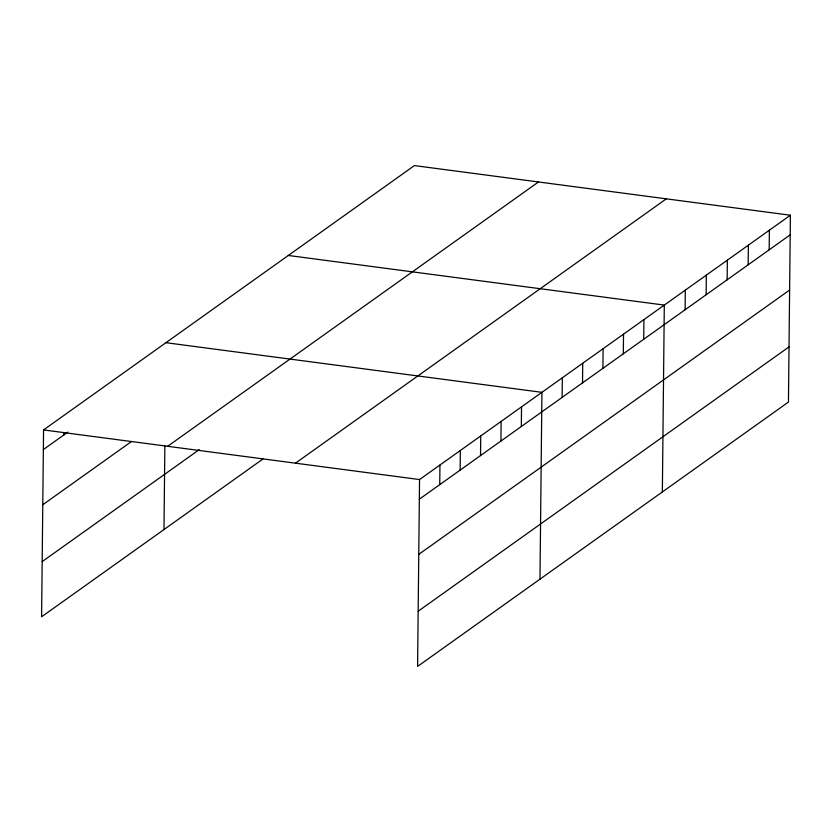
<?xml version="1.0" encoding="UTF-8"?>
<svg xmlns="http://www.w3.org/2000/svg" width="832" height="832" viewBox="0 0 832 832"><rect width="100%" height="100%" fill="white"/><g stroke="black" fill="none" stroke-linecap="round" stroke-linejoin="round"><path stroke-width="1.25" d="M790.4 215.218L419.546 479.554L417.591 666.411L788.445 402.074L790.4 215.218L414.409 165.589L43.555 429.926L41.6 616.782L262.902 459.035M63.752 435.022L63.773 432.567M163.977 529.547L164.861 445.942M439.743 484.65L439.941 465.015M460.138 470.111L460.346 450.476M480.532 455.572L480.74 435.937M500.926 441.033L501.134 421.408M521.331 426.494L521.529 406.869M539.968 579.176L541.934 392.33L165.942 342.701M562.12 397.415L562.328 377.79M582.514 382.876L582.722 363.251M602.919 368.337L603.117 348.712M623.314 353.798L623.522 334.173M643.708 339.269L643.916 319.634M662.355 491.951L664.31 305.094L288.319 255.466M685.121 309.743L685.329 290.118M706.139 294.767L706.337 275.132M727.147 279.791L727.355 260.156M748.166 264.805L748.374 245.18M769.184 249.829L769.382 230.204M43.347 449.561L67.829 432.11M42.775 504.743L131.498 441.501M167.638 446.306L538.481 181.969M42.182 561.6L199.233 449.654M295.474 463.174L666.318 198.838M419.338 499.19L790.192 234.853M418.766 554.372L789.62 290.035M418.174 611.229L789.017 346.892M43.555 429.926L419.546 479.554"/></g></svg>
